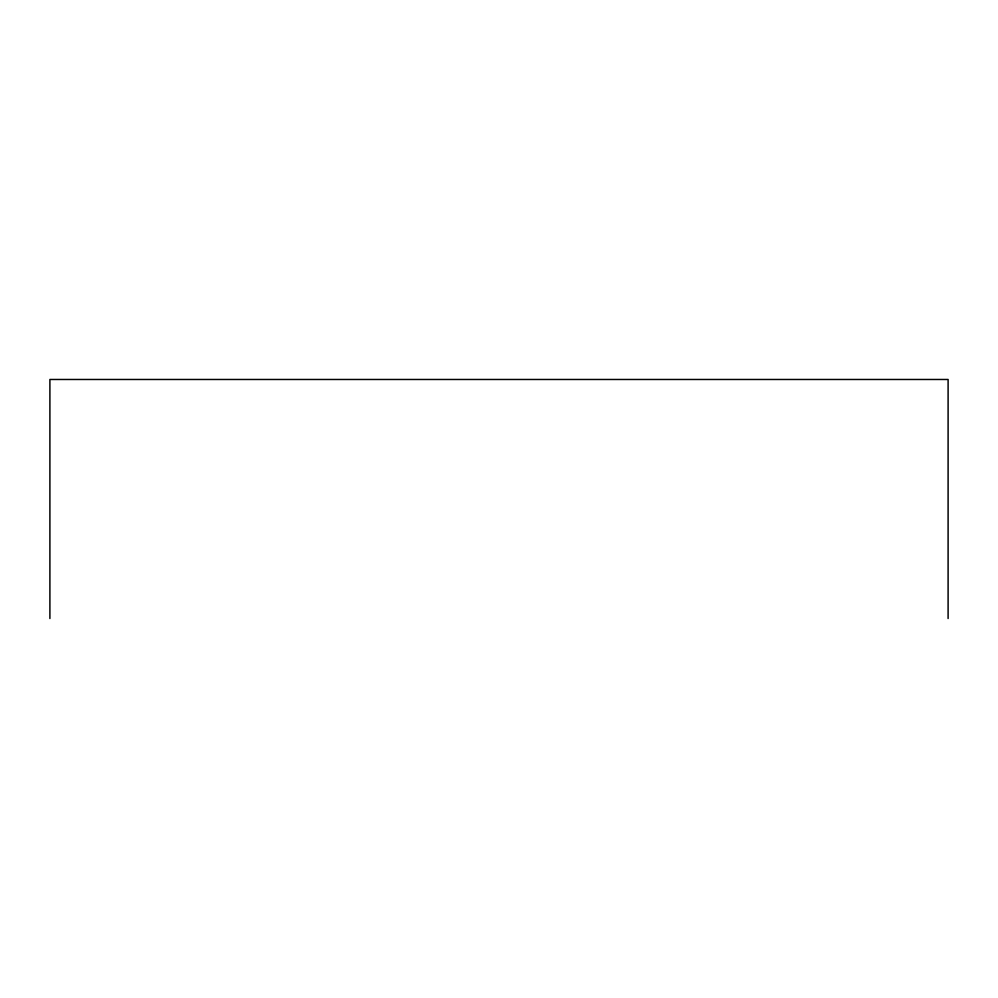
<?xml version="1.0" encoding="UTF-8"?>
<svg xmlns="http://www.w3.org/2000/svg" width="998" height="998" viewBox="0 0 998 998"><rect width="100%" height="100%" fill="white"/><g stroke="black" fill="none" stroke-linecap="round" stroke-linejoin="round"><path stroke-width="1.5" d="M948.1 618.523L948.1 379.477L49.9 379.477L49.9 618.523"/></g></svg>
